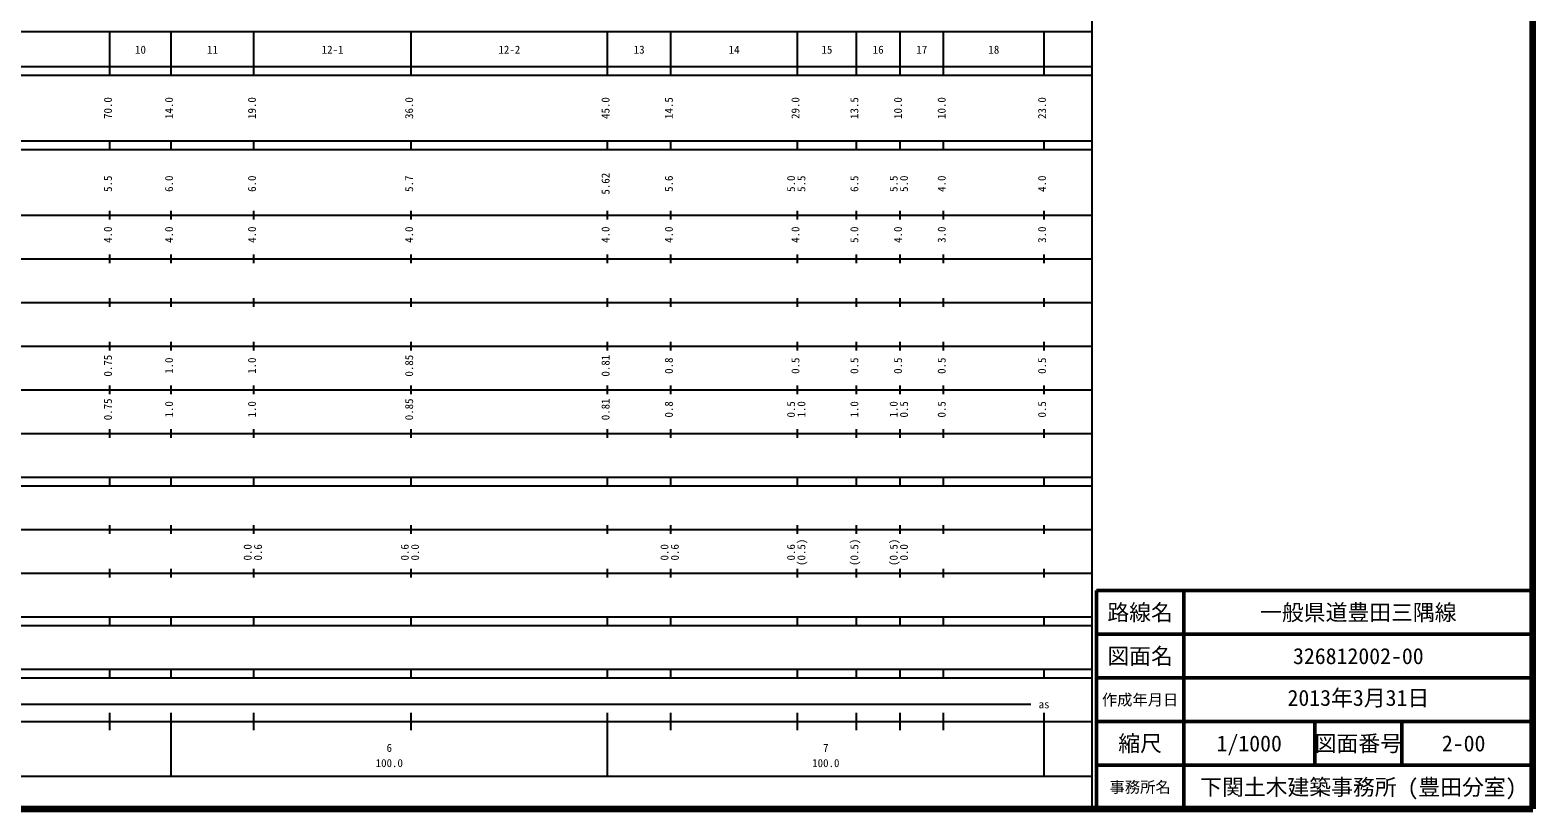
# Model space of a CAD drawing. Units: millimetres on the paper, enlarged 1000 times. Extents: x 40000 to 680000, y 20000 to 380000.
# Drawn here: x 335699 to 680000, y 20000 to 198357 of the extents above; entities that cross this region are included whole.
import ezdxf
from ezdxf.enums import TextEntityAlignment as Align

# ---------------------------------------------------------------- set-up
doc = ezdxf.new("R2010")
doc.units = ezdxf.units.MM
doc.header["$LTSCALE"] = 1000
for name, color, linetype, lineweight in [('M-TTL', 2, 'Continuous', 140), ('M-TTL-BAND', 7, 'Continuous', 25), ('M-TTL-FRAM', 2, 'Continuous', 50), ('M-TTL-LINE', 7, 'Continuous', 50)]:
    doc.layers.add(name, color=color, linetype=linetype, lineweight=lineweight)
doc.layers.add('M-TTL-TXT', color=7, linetype='Continuous')
doc.styles.add('ＭＳ ゴシック', font='')
doc.styles.get('ＭＳ ゴシック').set_extended_font_data('MS Gothic')

msp = doc.modelspace()

# ---------------------------------------------------------------- linework, layer by layer
at = {"layer": 'M-TTL'}
for p, q in [((680000, 20000), (680000, 380000)), ((40000, 20000), (680000, 20000))]:
    msp.add_line(p, q, dxfattribs=at)
at = {"layer": 'M-TTL-BAND'}
for p, q in [((579000, 20000), (579000, 370000)), ((68000, 198000), (579000, 198000)), ((354000, 188000), (354000, 198000)), ((368000, 188000), (368000, 198000)), ((387000, 188000), (387000, 198000)), ((423000, 188000), (423000, 198000)), ((468000, 188000), (468000, 198000)), ((482500, 188000), (482500, 198000)), ((511500, 188000), (511500, 198000)), ((525000, 188000), (525000, 198000)), ((535000, 188000), (535000, 198000)), ((545000, 188000), (545000, 198000)), ((568000, 188000), (568000, 198000)), ((40000, 190000), (579000, 190000)), ((40000, 188000), (579000, 188000)), ((40000, 173000), (579000, 173000)), ((354000, 171000), (354000, 173000)), ((368000, 171000), (368000, 173000)), ((387000, 171000), (387000, 173000)), ((423000, 171000), (423000, 173000)), ((468000, 171000), (468000, 173000)), ((482500, 171000), (482500, 173000)), ((511500, 171000), (511500, 173000)), ((525000, 171000), (525000, 173000)), ((535000, 171000), (535000, 173000)), ((545000, 171000), (545000, 173000)), ((568000, 171000), (568000, 173000)), ((40000, 171000), (579000, 171000)), ((40000, 156000), (579000, 156000)), ((354000, 155000), (354000, 157000)), ((368000, 155000), (368000, 157000)), ((387000, 155000), (387000, 157000)), ((423000, 155000), (423000, 157000)), ((468000, 155000), (468000, 157000)), ((482500, 155000), (482500, 157000)), ((511500, 155000), (511500, 157000)), ((525000, 155000), (525000, 157000)), ((535000, 155000), (535000, 157000)), ((545000, 155000), (545000, 157000)), ((568000, 155000), (568000, 157000)), ((46000, 146000), (579000, 146000)), ((354000, 145000), (354000, 147000)), ((368000, 145000), (368000, 147000)), ((387000, 145000), (387000, 147000)), ((423000, 145000), (423000, 147000)), ((468000, 145000), (468000, 147000)), ((482500, 145000), (482500, 147000)), ((511500, 145000), (511500, 147000)), ((525000, 145000), (525000, 147000)), ((535000, 145000), (535000, 147000)), ((545000, 145000), (545000, 147000)), ((568000, 145000), (568000, 147000)), ((52000, 136000), (579000, 136000)), ((354000, 135000), (354000, 137000)), ((368000, 135000), (368000, 137000)), ((387000, 135000), (387000, 137000)), ((423000, 135000), (423000, 137000)), ((468000, 135000), (468000, 137000)), ((482500, 135000), (482500, 137000)), ((511500, 135000), (511500, 137000)), ((525000, 135000), (525000, 137000)), ((535000, 135000), (535000, 137000)), ((545000, 135000), (545000, 137000)), ((568000, 135000), (568000, 137000)), ((46000, 126000), (579000, 126000)), ((354000, 125000), (354000, 127000)), ((368000, 125000), (368000, 127000)), ((387000, 125000), (387000, 127000)), ((423000, 125000), (423000, 127000)), ((468000, 125000), (468000, 127000)), ((482500, 125000), (482500, 127000)), ((511500, 125000), (511500, 127000)), ((525000, 125000), (525000, 127000)), ((535000, 125000), (535000, 127000)), ((545000, 125000), (545000, 127000)), ((568000, 125000), (568000, 127000)), ((52000, 116000), (579000, 116000)), ((354000, 115000), (354000, 117000)), ((368000, 115000), (368000, 117000)), ((387000, 115000), (387000, 117000)), ((423000, 115000), (423000, 117000)), ((468000, 115000), (468000, 117000)), ((482500, 115000), (482500, 117000)), ((511500, 115000), (511500, 117000)), ((525000, 115000), (525000, 117000)), ((535000, 115000), (535000, 117000)), ((545000, 115000), (545000, 117000)), ((568000, 115000), (568000, 117000)), ((354000, 105000), (354000, 107000)), ((368000, 105000), (368000, 107000)), ((387000, 105000), (387000, 107000)), ((423000, 105000), (423000, 107000)), ((468000, 105000), (468000, 107000)), ((482500, 105000), (482500, 107000)), ((511500, 105000), (511500, 107000)), ((525000, 105000), (525000, 107000)), ((535000, 105000), (535000, 107000)), ((545000, 105000), (545000, 107000)), ((568000, 105000), (568000, 107000)), ((46000, 106000), (579000, 106000)), ((40000, 96000), (579000, 96000)), ((40000, 94000), (579000, 94000)), ((354000, 94000), (354000, 96000)), ((368000, 94000), (368000, 96000)), ((387000, 94000), (387000, 96000)), ((423000, 94000), (423000, 96000)), ((468000, 94000), (468000, 96000)), ((482500, 94000), (482500, 96000)), ((511500, 94000), (511500, 96000)), ((525000, 94000), (525000, 96000)), ((535000, 94000), (535000, 96000)), ((545000, 94000), (545000, 96000)), ((568000, 94000), (568000, 96000)), ((49000, 84000), (579000, 84000)), ((354000, 83000), (354000, 85000)), ((368000, 83000), (368000, 85000)), ((387000, 83000), (387000, 85000)), ((423000, 83000), (423000, 85000)), ((468000, 83000), (468000, 85000)), ((482500, 83000), (482500, 85000)), ((511500, 83000), (511500, 85000)), ((525000, 83000), (525000, 85000)), ((535000, 83000), (535000, 85000)), ((545000, 83000), (545000, 85000)), ((568000, 83000), (568000, 85000)), ((40000, 74000), (579000, 74000)), ((354000, 73000), (354000, 75000)), ((368000, 73000), (368000, 75000)), ((387000, 73000), (387000, 75000)), ((423000, 73000), (423000, 75000)), ((468000, 73000), (468000, 75000)), ((482500, 73000), (482500, 75000)), ((511500, 73000), (511500, 75000)), ((525000, 73000), (525000, 75000)), ((535000, 73000), (535000, 75000)), ((545000, 73000), (545000, 75000)), ((568000, 73000), (568000, 75000)), ((40000, 64000), (579000, 64000)), ((40000, 62000), (579000, 62000)), ((354000, 62000), (354000, 64000)), ((368000, 62000), (368000, 64000)), ((387000, 62000), (387000, 64000)), ((423000, 62000), (423000, 64000)), ((468000, 62000), (468000, 64000)), ((482500, 62000), (482500, 64000)), ((511500, 62000), (511500, 64000)), ((525000, 62000), (525000, 64000)), ((535000, 62000), (535000, 64000)), ((545000, 62000), (545000, 64000)), ((568000, 62000), (568000, 64000)), ((40000, 52000), (579000, 52000)), ((354000, 50000), (354000, 52000)), ((368000, 50000), (368000, 52000)), ((387000, 50000), (387000, 52000)), ((423000, 50000), (423000, 52000)), ((468000, 50000), (468000, 52000)), ((482500, 50000), (482500, 52000)), ((511500, 50000), (511500, 52000)), ((525000, 50000), (525000, 52000)), ((535000, 50000), (535000, 52000)), ((545000, 50000), (545000, 52000)), ((568000, 50000), (568000, 52000)), ((40000, 50000), (579000, 50000)), ((71000, 44000), (565000, 44000)), ((354000, 38000), (354000, 42000)), ((368000, 27500), (368000, 42000)), ((387000, 38000), (387000, 42000)), ((423000, 38000), (423000, 42000)), ((468000, 27500), (468000, 42000)), ((482500, 38000), (482500, 42000)), ((511500, 38000), (511500, 42000)), ((525000, 38000), (525000, 42000)), ((535000, 38000), (535000, 42000)), ((545000, 38000), (545000, 42000)), ((568000, 27500), (568000, 42000)), ((40000, 40000), (579000, 40000)), ((68000, 27500), (579000, 27500))]:
    msp.add_line(p, q, dxfattribs=at)
at = {"layer": 'M-TTL-FRAM'}
for p, q in [((680000, 70000), (580000, 70000)), ((580000, 70000), (580000, 20000))]:
    msp.add_line(p, q, dxfattribs=at)
at = {"layer": 'M-TTL-LINE'}
for p, q in [((600000, 70000), (600000, 20000)), ((680000, 60000), (580000, 60000)), ((680000, 50000), (580000, 50000)), ((680000, 40000), (580000, 40000)), ((630000, 40000), (630000, 30000)), ((650000, 40000), (650000, 30000)), ((680000, 30000), (580000, 30000))]:
    msp.add_line(p, q, dxfattribs=at)

# ---------------------------------------------------------------- texts
at = {"layer": 'M-TTL-BAND', "style": 'ＭＳ ゴシック'}
for s, p in [('10', (361000, 192405)), ('11', (377500, 192405)), ('12-1', (405000, 192405)), ('12-2', (445500, 192405)), ('13', (475250, 192405)), ('14', (497000, 192405)), ('15', (518250, 192405)), ('16', (530000, 192405)), ('17', (540000, 192405)), ('18', (556500, 192405)), ('as', (568000, 42500)), ('6', (418000, 32523)), ('7', (518000, 32523)), ('100.0', (418000, 29033)), ('100.0', (518000, 29033))]:
    msp.add_text(s, height=1833, dxfattribs=at).set_placement(p, align=Align.BOTTOM_CENTER)
for s, p in [('70.0', (355000, 180500)), ('14.0', (369000, 180500)), ('19.0', (388000, 180500)), ('36.0', (424000, 180500)), ('45.0', (469000, 180500)), ('14.5', (483500, 180500)), ('29.0', (512500, 180500)), ('13.5', (526000, 180500)), ('10.0', (536000, 180500)), ('10.0', (546000, 180500)), ('23.0', (569000, 180500)), ('5.62', (469000, 163174)), ('5.5', (355000, 163174)), ('6.0', (369000, 163174)), ('6.0', (388000, 163174)), ('5.7', (424000, 163174)), ('5.6', (483500, 163174)), ('5.0', (511500, 163174)), ('5.5', (513870, 163174)), ('6.5', (526000, 163174)), ('5.5', (535000, 163174)), ('5.0', (537370, 163174)), ('4.0', (546000, 163174)), ('4.0', (569000, 163174)), ('4.0', (355000, 151500)), ('4.0', (369000, 151500)), ('4.0', (388000, 151500)), ('4.0', (424000, 151500)), ('4.0', (469000, 151500)), ('4.0', (483500, 151500)), ('4.0', (512500, 151500)), ('5.0', (526000, 151500)), ('4.0', (536000, 151500)), ('3.0', (546000, 151500)), ('3.0', (569000, 151500)), ('0.75', (355000, 121500)), ('1.0', (369000, 121500)), ('1.0', (388000, 121500)), ('0.85', (424000, 121500)), ('0.81', (469000, 121500)), ('0.8', (483500, 121500)), ('0.5', (512500, 121500)), ('0.5', (526000, 121500)), ('0.5', (536000, 121500)), ('0.5', (546000, 121500)), ('0.5', (569000, 121500)), ('0.75', (355000, 111500)), ('0.85', (424000, 111500)), ('0.81', (469000, 111500)), ('1.0', (369000, 111500)), ('1.0', (388000, 111500)), ('0.8', (483500, 111500)), ('0.5', (511500, 111500)), ('1.0', (513870, 111500)), ('1.0', (526000, 111500)), ('1.0', (535000, 111500)), ('0.5', (537370, 111500)), ('0.5', (546000, 111500)), ('0.5', (569000, 111500)), ('0.0', (387000, 78764)), ('0.6', (389370, 78764)), ('0.6', (423000, 78764)), ('0.0', (425370, 78764)), ('0.0', (482500, 78764)), ('0.6', (484870, 78764)), ('0.6', (511500, 78764)), ('(0.5)', (513870, 78764)), ('(0.5)', (526000, 78764)), ('(0.5)', (535000, 78764)), ('0.0', (537370, 78764))]:
    msp.add_text(s, height=1833, rotation=90, dxfattribs=at).set_placement(p, align=Align.BOTTOM_CENTER)
at = {"layer": 'M-TTL-TXT', "style": 'ＭＳ ゴシック'}
for s, height, p in [('路線名', 3666, (590000, 65000)), ('路線名', 3666, (590000, 65000)), ('一般県道豊田三隅線', 3666, (640000, 65000)), ('図面名', 3666, (590000, 55000)), ('図面名', 3666, (590000, 55000)), ('326812002-00', 3666, (640000, 55000)), ('作成年月日', 2566, (590000, 45000)), ('作成年月日', 2566, (590000, 45000)), ('縮尺', 3666, (590000, 35000)), ('縮尺', 3666, (590000, 35000)), ('1/1000', 3666, (615000, 35000)), ('図面番号', 3666, (640000, 35000)), ('図面番号', 3666, (640000, 35000)), ('2-00', 3666, (664125, 35000)), ('事務所名', 2566, (590000, 25000)), ('事務所名', 2566, (590000, 25000)), ('下関土木建築事務所 (豊田分室)', 3666, (640000, 25000))]:
    msp.add_text(s, height=height, dxfattribs=at).set_placement(p, align=Align.MIDDLE_CENTER)
msp.add_text('2013年3月31日', height=3666, dxfattribs=at).set_placement((640000, 42500), align=Align.BOTTOM_CENTER)

doc.saveas('drawing.dxf')
